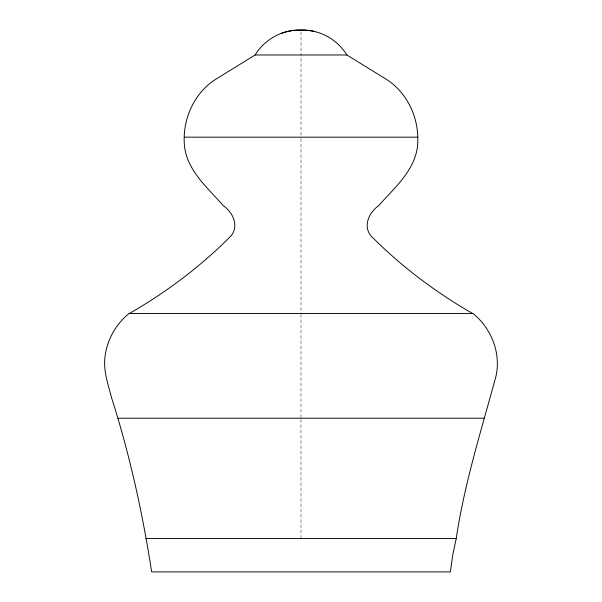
<?xml version="1.0" encoding="UTF-8"?>
<svg xmlns="http://www.w3.org/2000/svg" width="602" height="602" viewBox="0 0 602 602"><rect width="100%" height="100%" fill="white"/><g stroke="black" fill="none" stroke-linecap="round" stroke-linejoin="round"><path stroke-width="0.45" stroke-dasharray="3.01 2.26" d="M301.03 31.981L301 137.911M301 138.851L301 313.469M301 314.41L300.962 418.503M300.962 419.443L301 538.542"/><path stroke-width="0.9" d="M129.43 313.469C166.483 292.173 201 266.242 231.063 235.841C239.272 225.87 232.823 212.258 223.425 205.771C207.961 188.125 187.824 171.404 184.558 146.813C181.729 120.204 193.919 92.226 217.224 78.358L255.128 54.978C261.471 44.601 271.525 36.602 283.053 32.749A52.683 52.336 90 0 1 301 30.1A51.825 51.817 -90 0 1 314.568 31.5C327.879 34.66 339.754 43.284 346.872 54.978L384.776 78.358C408.081 92.226 420.271 120.204 417.442 146.813C414.176 171.404 394.039 188.125 378.575 205.771C369.176 212.258 362.728 225.87 370.937 235.841C401 266.242 435.517 292.173 472.57 313.469M456.226 538.542C464.451 483.368 481.344 430.212 495.882 376.566C501.353 353.404 491.307 328.15 472.939 313.469L129.061 313.469C115.877 324.094 106.975 339.934 105.004 356.768C103.19 370.719 108.067 384.249 111.513 397.546C129.663 454.405 142.606 512.942 151.644 571.9L450.356 571.9L452.719 555.119L456.226 538.542L145.774 538.542M281.841 33.215L283.053 32.749A51.825 51.817 -90 0 1 300.962 30.1L301.03 30.1A52.705 52.359 -90 0 1 314.56 31.5M255.128 54.978L346.872 54.978M184.438 137.173L417.562 137.173M118.037 418.202L483.963 418.202"/></g></svg>
